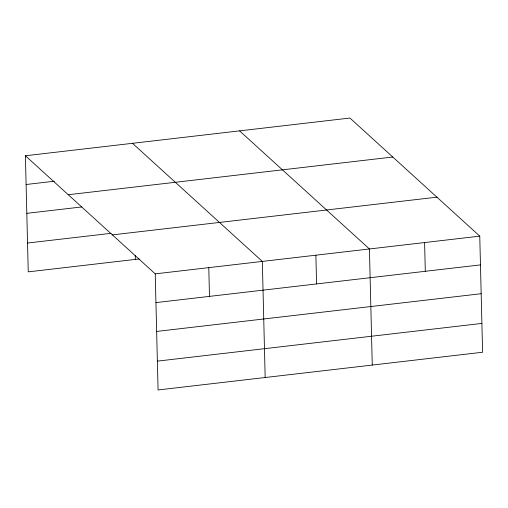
<?xml version="1.0" encoding="UTF-8"?>
<svg xmlns="http://www.w3.org/2000/svg" width="508" height="508" viewBox="0 0 508 508"><rect width="100%" height="100%" fill="white"/><g stroke="black" fill="none" stroke-linecap="round" stroke-linejoin="round"><path stroke-width="0.76" d="M25.4 155.759L349.923 118.04L479.762 236.144L482.6 352.241L158.077 389.96L155.238 273.863L25.4 155.759L28.238 271.856L139.268 258.953M26.105 184.506L54.451 181.21M68.243 194.735L392.773 157.016M26.81 213.335L81.928 206.927M27.534 243.034L111.004 233.331M112.389 234.886L436.918 197.167M155.238 273.863L479.762 236.144M155.937 302.603L480.466 264.884M156.642 331.432L481.171 293.713M157.372 361.131L481.895 323.412M239.586 130.867L369.424 248.964L372.262 365.061M132.493 143.313L262.331 261.417L265.17 377.514M424.593 242.551L425.298 271.297M315.874 255.187L316.579 283.934M208.782 267.64L209.486 296.38M135.236 255.518L135.331 259.41"/></g></svg>
